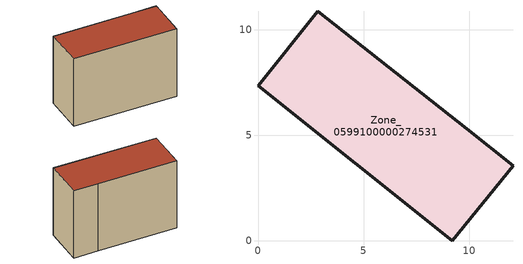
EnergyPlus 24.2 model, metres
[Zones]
Zone_0599100000274531
 floor ground (C_G): 9.2,0 0,7.36 2.83,10.89 9.89,5.32 12.07,3.55 z0.43
 wall outside (C_F): 9.2,0 12.07,3.55 9.89,5.32 2.83,10.89 0,7.36 9.2,0 z0.43:8.78
 roof outside (C_R): 0,7.36 9.2,0 12.07,3.55 9.89,5.32 2.83,10.89 z8.78
[BUILDING]
Pand.0599100000274531: North Axis=0; Terrain=City; Loads Convergence Tolerance Value=0.04; Temperature Convergence Tolerance Value=0.4; Solar Distribution=FullExterior; Maximum Number of Warmup Days=25; Minimum Number of Warmup Days=1
[Site:Location]
Rotterdam.The.Hague.AP_ZH_NLD Design_Conditions: Latitude=51.96; Longitude=4.45; Time Zone=1; Elevation=-4.5
[SITE:GROUNDTEMPERATURE:BUILDINGSURFACE]
18, 18, 18, 18, 18, 18, 18, 18, 18, 18, 18, 18
[MATERIAL] Thermal Absorptance=0.9; Solar Absorptance=0.7; Visible Absorptance=0.7
Name | Roughness | Thickness | Conductivity | Density | Specific Heat
G.TC.1946-1964 | MediumSmooth | 0.15 | 1 | 540 | 1210
F.TC.1946-1964 | Rough | 0.3 | 0.857143 | 1920 | 840
R.TC.1946-1964 | MediumRough | 0.2 | 0.235294 | 1500 | 1000
[CONSTRUCTION]
C_G: G.TC.1946-1964
C_F: F.TC.1946-1964
C_R: R.TC.1946-1964
[ZONE]
Zone_0599100000274531: Type=1; Multiplier=1; Ceiling Height=Autocalculate; Volume=Autocalculate; Floor Area=autocalculate; Part of Total Floor Area=Yes
[ZONEINFILTRATION:DESIGNFLOWRATE]
Infil_Zone_0599100000274531: Zone or ZoneList or Space or SpaceList=Zone_0599100000274531; Schedule=AlwaysOn; Design Flow Rate Calculation Method=Flow/Area; Flow Rate per Floor Area=0.003; Constant Term Coefficient=1; Temperature Term Coefficient=0; Velocity Term Coefficient=0; Velocity Squared Term Coefficient=0
[HVACTEMPLATE:ZONE:IDEALLOADSAIRSYSTEM]
Zone_0599100000274531: Maximum Heating Supply Air Temperature=50; Minimum Cooling Supply Air Temperature=13; Maximum Heating Supply Air Humidity Ratio=0.0156; Minimum Cooling Supply Air Humidity Ratio=0.0077; Heating Limit=NoLimit; Cooling Limit=NoLimit; Dehumidification Control Type=ConstantSensibleHeatRatio; Cooling Sensible Heat Ratio=0.7; Dehumidification Setpoint=60; Humidification Control Type=None; Humidification Setpoint=30; Outdoor Air Method=None; Outdoor Air Flow Rate per Person=0.00944; Outdoor Air Flow Rate per Zone Floor Area=0; Outdoor Air Flow Rate per Zone=0; Demand Controlled Ventilation Type=None; Outdoor Air Economizer Type=NoEconomizer; Heat Recovery Type=None; Sensible Heat Recovery Effectiveness=0.7; Latent Heat Recovery Effectiveness=0.65
[ZONECONTROL:THERMOSTAT]
ThermostatControl_Zone_0599100000274531: Zone or ZoneList=Zone_0599100000274531; Control Type Schedule=DualSetpointControlType; Control 1=Thermostat_Zone_0599100000274531; Temperature Difference Between Cutout And Setpoint=0
[THERMOSTATSETPOINT:DUALSETPOINT]
Thermostat_Zone_0599100000274531: Heating Setpoint Temperature Schedule=HeatingSetpoint_Zone_0599100000274531; Cooling Setpoint Temperature Schedule=CoolingSetpoint_Zone_0599100000274531
[SCHEDULE:COMPACT]
HeatingSetpoint_Zone_0599100000274531: Through: 12/31, For: AllDays, Until: 24:00, 21
CoolingSetpoint_Zone_0599100000274531: Through: 12/31, For: AllDays, Until: 24:00, 24
DualSetpointControlType: Through: 12/31, For: AllDays, Until: 24:00, 4
AlwaysOn: Through: 12/31, For: AllDays, Until: 24:00, 1
